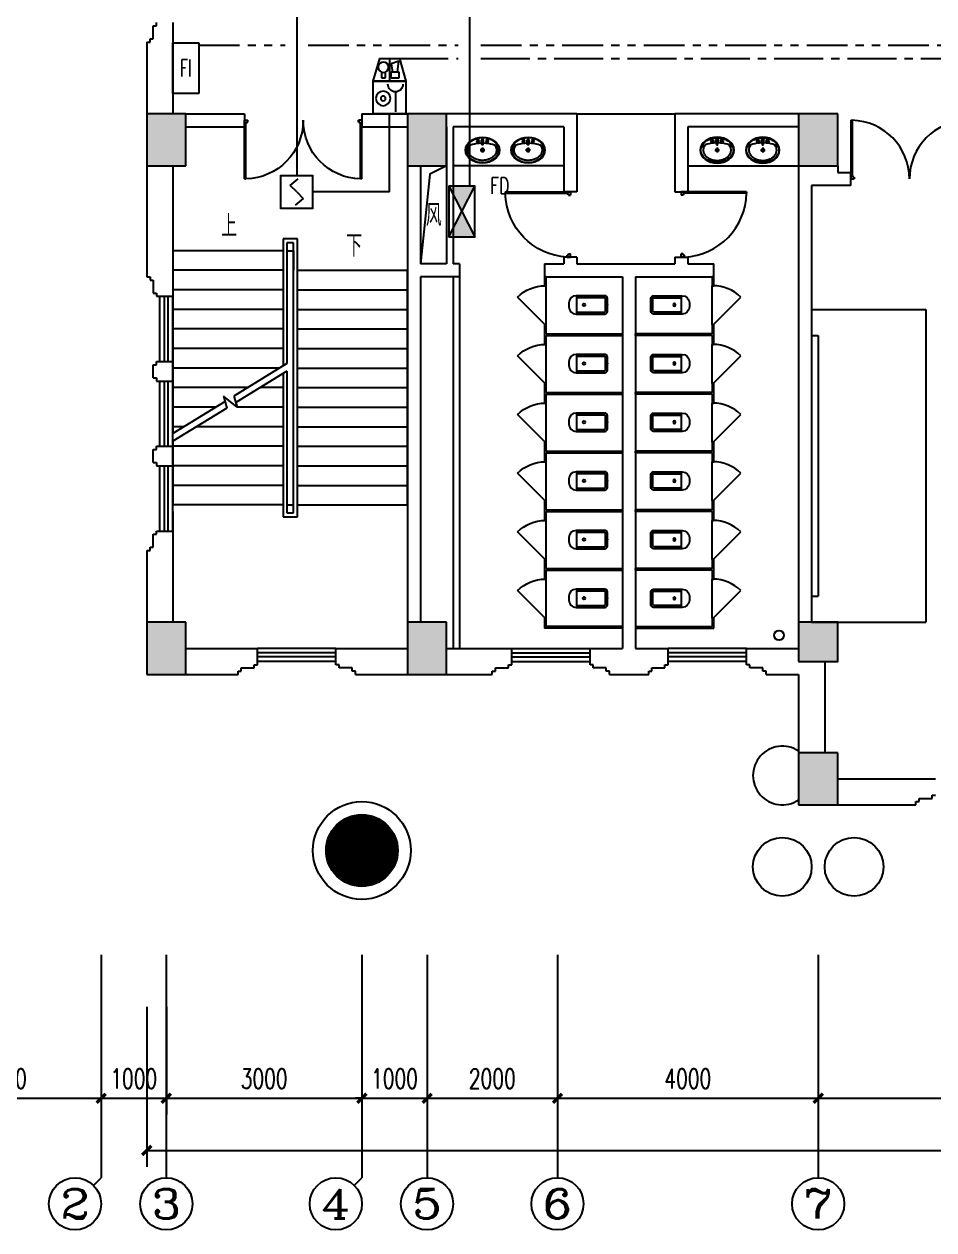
# Model space of a CAD drawing. Extents: x 190999 to 918899, y -200814 to 215286.
# Drawn here: x 327530 to 341487, y 30967 to 49461 of the extents above; entities that cross this region are included whole.
import ezdxf
from ezdxf.enums import TextEntityAlignment as Align

# ---------------------------------------------------------------- set-up
doc = ezdxf.new("R2010")
doc.units = 0
doc.header["$LTSCALE"] = 1000
doc.header["$MEASUREMENT"] = 0
doc.linetypes.add('CENTER2', pattern=[1.125, 0.75, -0.125, 0.125, -0.125])
doc.linetypes.add('PHANTOM2', pattern=[1.25, 0.625, -0.125, 0.125, -0.125, 0.125, -0.125])
doc.layers.get('Defpoints').update_dxf_attribs({"color": 1})
for name, color, linetype in [('00-EQUIP', 3, 'Continuous'), ('00-WIRE-4', 6, 'Continuous'), ('A-卫生间', 250, 'Continuous'), ('A-墙线', 2, 'Continuous'), ('A-外包装修', 250, 'Continuous'), ('A-外窗', 145, 'Continuous'), ('A-家具', 250, 'Continuous'), ('A-门', 167, 'Continuous'), ('AXIS', 3, 'Continuous'), ('AXIS_TEXT', 7, 'Continuous'), ('COLUMN', 2, 'Continuous'), ('DIM_SYMB', 3, 'Continuous'), ('PUB_HATCH', 250, 'Continuous'), ('PUB_TEXT', 7, 'Continuous'), ('STAIR', 5, 'Continuous'), ('房间名称', 7, 'Continuous'), ('暖通-风-说明', 3, 'Continuous'), ('洞口线', 165, 'Continuous'), ('雨水管', 151, 'Continuous')]:
    doc.layers.add(name, color=color, linetype=linetype)
doc.styles.add('_COMPLEX', font='COMPLEX.shx', dxfattribs={"width": 0.5})
doc.styles.add('_TCH_AXIS', font='COMPLEX', dxfattribs={"bigfont": 'GBCBIG'})
doc.styles.add('_TCH_DIM', font='SIMPLEX', dxfattribs={"bigfont": 'GBCBIG'})
doc.styles.add('COMPLEX', font='COMPLEX')
doc.styles.add('DIM_FONT', font='SIMPLEX', dxfattribs={"width": 0.7, "bigfont": 'GBCBIG'})
doc.styles.add('HZ-ZGBZ', font='romanc.shx', dxfattribs={"width": 0.65})
doc.styles.get("Standard").update_dxf_attribs({"font": 'simhei.ttf'})
doc.dimstyles.new('DIMN', dxfattribs={"dimtxt": 300, "dimasz": 100, "dimexe": 250, "dimexo": 300, "dimgap": 150, "dimtad": 1, "dimdec": 0, "dimzin": 0, "dimdsep": 46, "dimtxsty": 'DIM_FONT', "dimblk": 'ARCHTICK', "dimcen": 0.09, "dimclrt": 7, "dimazin": 2, "dimtfac": 1, "dimtdec": 0, "dimtix": 1, "dimtmove": 2, "dimatfit": 3, "dimfxl": 0, "dimtolj": 1, "dimtzin": 0, "dimarcsym": 0})

# ---------------------------------------------------------------- blocks, each defined once
blk = doc.blocks.new('m1800')
at = {"layer": 'A-墙线'}
for p, q in [((-900, -100), (-900, 100)), ((900, -100), (900, 100))]:
    blk.add_line(p, q, dxfattribs=at)
at = {"layer": 'A-门'}
for p, q in [((-900, 900), (-900, 0)), ((-900, 900), (-880, 900)), ((-880, 900), (-880, 50)), ((880, 900), (880, 50)), ((900, 900), (880, 900)), ((900, 900), (900, 0)), ((-900, 50), (-870, 50)), ((-900, 0), (-850, 0)), ((-870, 50), (-870, 30)), ((-870, 30), (-850, 30)), ((-850, 30), (-850, 0)), ((850, 30), (850, 0)), ((870, 30), (850, 30)), ((900, 0), (850, 0)), ((870, 50), (870, 30)), ((900, 50), (870, 50))]:
    blk.add_line(p, q, dxfattribs=at)
for centre, start, end in [((-900, 0), 0, 88.7267), ((900, 0), 91.2733, 180)]:
    blk.add_arc(centre, 900, start, end, dxfattribs=at)
blk = doc.blocks.new('手盆')
at = {"layer": 'A-卫生间'}
for p, q in [((113, 12), (46, 16)), ((160, 0), (235, 0)), ((198, -37), (198, 38)), ((113, -11), (46, -16))]:
    blk.add_line(p, q, dxfattribs=at)
for centre, major_axis, ratio, start_param, end_param in [((198, 0), (0, 259), 0.763797, 3.141593, 9.424778), ((194, 0), (0, 259), 0.413212, 0.351725, 1.519021), ((106, 0), (0, 13.9), 0.9, 3.760941, 5.663837), ((194, 0), (0, 259), 0.413212, 1.620217, 2.789865)]:
    blk.add_ellipse(centre, major_axis=major_axis, ratio=ratio, start_param=start_param, end_param=end_param, dxfattribs=at)
for centre, major_axis in [((46, 0), (0, 15.8)), ((56, 71), (0, 20.6)), ((56, 71), (0, 15.6)), ((198, 0), (0, 23.4)), ((56, -71), (0, 20.6)), ((56, -71), (0, 15.6))]:
    blk.add_ellipse(centre, major_axis=major_axis, ratio=0.9, dxfattribs=at)
for points, knots in [([(198, -249), (204, -249), (211, -249), (228, -246), (239, -243), (260, -236), (270, -231), (290, -218), (299, -211), (317, -194), (325, -185), (340, -164), (347, -153), (360, -129), (365, -116), (374, -90), (378, -76), (383, -48), (385, -34), (387, -5), (387, 9), (385, 38), (383, 52), (377, 80), (373, 94), (364, 120), (358, 133), (345, 156), (338, 167), (323, 187), (314, 197), (296, 213), (287, 220), (267, 232), (257, 237), (236, 244), (225, 247), (204, 249), (193, 249), (171, 247), (161, 245), (140, 237), (129, 232), (110, 221), (100, 213), (82, 197), (74, 188), (58, 168), (51, 157), (38, 133), (32, 121), (23, 95), (19, 81), (13, 53), (11, 39), (9, 10), (9, -4), (10, -33), (12, -47), (18, -75), (21, -89), (30, -115), (36, -128), (48, -152), (55, -163), (70, -184), (78, -193), (96, -210), (105, -218), (125, -230), (135, -235), (156, -243), (167, -246), (184, -249), (191, -249), (198, -249)], [0, 0, 0, 0, 0.105369, 0.105369, 0.278747, 0.278747, 0.452125, 0.452125, 0.625504, 0.625504, 0.798882, 0.798882, 0.97226, 0.97226, 1.145639, 1.145639, 1.319017, 1.319017, 1.492395, 1.492395, 1.665774, 1.665774, 1.839152, 1.839152, 2.01253, 2.01253, 2.185909, 2.185909, 2.359287, 2.359287, 2.532665, 2.532665, 2.706044, 2.706044, 2.879422, 2.879422, 3.0528, 3.0528, 3.226179, 3.226179, 3.399557, 3.399557, 3.572935, 3.572935, 3.746313, 3.746313, 3.919692, 3.919692, 4.09307, 4.09307, 4.266448, 4.266448, 4.439827, 4.439827, 4.613205, 4.613205, 4.786583, 4.786583, 4.959962, 4.959962, 5.13334, 5.13334, 5.306718, 5.306718, 5.480097, 5.480097, 5.653475, 5.653475, 5.826853, 5.826853, 6.000232, 6.000232, 6.17361, 6.17361, 6.283185, 6.283185, 6.283185, 6.283185]), ([(119, -185), (121, -187), (123, -188), (130, -193), (135, -196), (146, -202), (152, -205), (163, -209), (169, -210), (180, -213), (186, -214), (194, -214), (196, -214), (198, -214), (204, -214), (209, -214), (222, -212), (229, -210), (241, -206), (245, -204), (254, -200), (259, -197), (269, -191), (275, -187), (286, -178), (291, -173), (300, -162), (304, -158), (314, -145), (319, -137), (327, -123), (329, -118), (334, -107), (336, -101), (341, -89), (343, -83), (346, -71), (348, -64), (351, -49), (352, -40), (354, -22), (355, -13), (355, 5), (355, 14), (354, 32), (352, 41), (349, 58), (348, 66), (343, 81), (341, 89), (335, 104), (332, 111), (326, 125), (322, 132), (314, 144), (310, 150), (301, 162), (296, 167), (287, 177), (281, 181), (272, 189), (267, 192), (256, 199), (250, 202), (238, 207), (233, 209), (223, 211), (217, 212), (205, 214), (198, 214), (186, 213), (181, 213), (171, 211), (166, 210), (151, 205), (141, 200), (128, 191), (123, 188), (119, 185)], [5.740897, 5.740897, 5.740897, 5.740897, 5.780874, 5.780874, 5.896829, 5.896829, 6.012784, 6.012784, 6.128739, 6.128739, 6.240697, 6.240697, 6.283185, 6.283185, 6.283185, 6.399826, 6.399826, 6.5409, 6.5409, 6.634, 6.634, 6.7271, 6.7271, 6.852188, 6.852188, 6.977276, 6.977276, 7.077377, 7.077377, 7.229977, 7.229977, 7.317389, 7.317389, 7.404801, 7.404801, 7.497094, 7.497094, 7.589386, 7.589386, 7.712334, 7.712334, 7.835281, 7.835281, 7.958228, 7.958228, 8.081175, 8.081175, 8.194983, 8.194983, 8.30879, 8.30879, 8.422598, 8.422598, 8.537599, 8.537599, 8.6526, 8.6526, 8.767602, 8.767602, 8.884432, 8.884432, 8.982435, 8.982435, 9.119467, 9.119467, 9.224191, 9.224191, 9.328914, 9.328914, 9.470087, 9.470087, 9.571187, 9.571187, 9.672288, 9.672288, 9.874489, 9.874489, 9.967059, 9.967059, 9.967059, 9.967059])]:
    blk.add_open_spline(points, degree=3, knots=knots, dxfattribs=at)
blk.add_point((46, 0), dxfattribs=at)
blk = doc.blocks.new('m1000')
at = {"layer": 'A-墙线'}
for p, q in [((0, 0), (0, 200)), ((1000, 0), (1000, 200))]:
    blk.add_line(p, q, dxfattribs=at)
at = {"layer": 'A-门'}
for p, q in [((0, 1100), (0, 100)), ((0, 1100), (20, 1100)), ((20, 1100), (20, 150)), ((0, 150), (30, 150)), ((0, 100), (50, 100)), ((30, 150), (30, 130)), ((30, 130), (50, 130)), ((50, 130), (50, 100)), ((950, 130), (950, 100)), ((970, 130), (950, 130)), ((1000, 100), (950, 100)), ((970, 150), (970, 130)), ((1000, 150), (970, 150)), ((1000, 150), (1000, 100))]:
    blk.add_line(p, q, dxfattribs=at)
blk.add_arc((0, 100), 1000, 2.866, 88.854, dxfattribs=at)
blk = doc.blocks.new('_ArchTick')
at = {"const_width": 0.5}
blk.add_lwpolyline([(-0.7, -0.7), (0.7, 0.7)], dxfattribs=at)
blk = doc.blocks.new('*D1057')
at = {"layer": 'AXIS', "color": 0, "lineweight": -2}
for p, q in [((325712, 34386), (325712, 32736)), ((328711, 34386), (328711, 32736)), ((325712, 32986), (328711, 32986))]:
    blk.add_line(p, q, dxfattribs=at)
at = {"layer": 'Defpoints', "color": 0}
for p in [(325712, 34686), (328711, 34686), (328711, 32986)]:
    blk.add_point(p, dxfattribs=at)
at = {"layer": 'AXIS', "color": 0, "lineweight": -2, "xscale": 100, "yscale": 100, "zscale": 100, "rotation": 180}
blk.add_blockref('_ArchTick', (325712, 32986), dxfattribs=at)
at = {"layer": 'AXIS', "color": 0, "lineweight": -2, "xscale": 100, "yscale": 100, "zscale": 100}
blk.add_blockref('_ArchTick', (328711, 32986), dxfattribs=at)
at = {"layer": 'AXIS', "color": 7, "insert": (327211, 33286), "char_height": 300, "attachment_point": 5, "style": 'DIM_FONT'}
blk.add_mtext('\\A1;3000', dxfattribs=at)
blk = doc.blocks.new('*D1058')
at = {"layer": 'AXIS', "color": 0, "lineweight": -2}
for p, q in [((328711, 34386), (328711, 32736)), ((329712, 34386), (329712, 32736)), ((328711, 32986), (329712, 32986))]:
    blk.add_line(p, q, dxfattribs=at)
at = {"layer": 'Defpoints', "color": 0}
for p in [(328711, 34686), (329712, 34686), (329712, 32986)]:
    blk.add_point(p, dxfattribs=at)
at = {"layer": 'AXIS', "color": 0, "lineweight": -2, "xscale": 100, "yscale": 100, "zscale": 100, "rotation": 180}
blk.add_blockref('_ArchTick', (328711, 32986), dxfattribs=at)
at = {"layer": 'AXIS', "color": 0, "lineweight": -2, "xscale": 100, "yscale": 100, "zscale": 100}
blk.add_blockref('_ArchTick', (329712, 32986), dxfattribs=at)
at = {"layer": 'AXIS', "color": 7, "insert": (329211, 33286), "char_height": 300, "attachment_point": 5, "style": 'DIM_FONT'}
blk.add_mtext('\\A1;1000', dxfattribs=at)
blk = doc.blocks.new('*D1059')
at = {"layer": 'AXIS', "color": 0, "lineweight": -2}
for p, q in [((329712, 34386), (329712, 32736)), ((332712, 34386), (332712, 32736)), ((329712, 32986), (332712, 32986))]:
    blk.add_line(p, q, dxfattribs=at)
at = {"layer": 'Defpoints', "color": 0}
for p in [(329712, 34686), (332712, 34686), (332712, 32986)]:
    blk.add_point(p, dxfattribs=at)
at = {"layer": 'AXIS', "color": 0, "lineweight": -2, "xscale": 100, "yscale": 100, "zscale": 100, "rotation": 180}
blk.add_blockref('_ArchTick', (329712, 32986), dxfattribs=at)
at = {"layer": 'AXIS', "color": 0, "lineweight": -2, "xscale": 100, "yscale": 100, "zscale": 100}
blk.add_blockref('_ArchTick', (332712, 32986), dxfattribs=at)
at = {"layer": 'AXIS', "color": 7, "insert": (331212, 33286), "char_height": 300, "attachment_point": 5, "style": 'DIM_FONT'}
blk.add_mtext('\\A1;3000', dxfattribs=at)
blk = doc.blocks.new('*D1060')
at = {"layer": 'AXIS', "color": 0, "lineweight": -2}
for p, q in [((332712, 34386), (332712, 32736)), ((333712, 34386), (333712, 32736)), ((332712, 32986), (332612, 32986)), ((332712, 32986), (333712, 32986)), ((333712, 32986), (333812, 32986))]:
    blk.add_line(p, q, dxfattribs=at)
at = {"layer": 'Defpoints', "color": 0}
for p in [(332712, 34686), (333712, 34686), (333712, 32986)]:
    blk.add_point(p, dxfattribs=at)
at = {"layer": 'AXIS', "color": 0, "lineweight": -2, "xscale": 100, "yscale": 100, "zscale": 100}
blk.add_blockref('_ArchTick', (332712, 32986), dxfattribs=at)
at = {"layer": 'AXIS', "color": 0, "lineweight": -2, "xscale": 100, "yscale": 100, "zscale": 100, "rotation": 180}
blk.add_blockref('_ArchTick', (333712, 32986), dxfattribs=at)
at = {"layer": 'AXIS', "color": 7, "insert": (333212, 33286), "char_height": 300, "attachment_point": 5, "style": 'DIM_FONT'}
blk.add_mtext('\\A1;1000', dxfattribs=at)
blk = doc.blocks.new('*D1061')
at = {"layer": 'AXIS', "color": 0, "lineweight": -2}
for p, q in [((333712, 34386), (333712, 32736)), ((335712, 34386), (335712, 32736)), ((333712, 32986), (335712, 32986))]:
    blk.add_line(p, q, dxfattribs=at)
at = {"layer": 'Defpoints', "color": 0}
for p in [(333712, 34686), (335712, 34686), (335712, 32986)]:
    blk.add_point(p, dxfattribs=at)
at = {"layer": 'AXIS', "color": 0, "lineweight": -2, "xscale": 100, "yscale": 100, "zscale": 100, "rotation": 180}
blk.add_blockref('_ArchTick', (333712, 32986), dxfattribs=at)
at = {"layer": 'AXIS', "color": 0, "lineweight": -2, "xscale": 100, "yscale": 100, "zscale": 100}
blk.add_blockref('_ArchTick', (335712, 32986), dxfattribs=at)
at = {"layer": 'AXIS', "color": 7, "insert": (334712, 33286), "char_height": 300, "attachment_point": 5, "style": 'DIM_FONT'}
blk.add_mtext('\\A1;2000', dxfattribs=at)
blk = doc.blocks.new('*D1062')
at = {"layer": 'AXIS', "color": 0, "lineweight": -2}
for p, q in [((335712, 34386), (335712, 32736)), ((339712, 34386), (339712, 32736)), ((335712, 32986), (339712, 32986))]:
    blk.add_line(p, q, dxfattribs=at)
at = {"layer": 'Defpoints', "color": 0}
for p in [(335712, 34686), (339712, 34686), (339712, 32986)]:
    blk.add_point(p, dxfattribs=at)
at = {"layer": 'AXIS', "color": 0, "lineweight": -2, "xscale": 100, "yscale": 100, "zscale": 100, "rotation": 180}
blk.add_blockref('_ArchTick', (335712, 32986), dxfattribs=at)
at = {"layer": 'AXIS', "color": 0, "lineweight": -2, "xscale": 100, "yscale": 100, "zscale": 100}
blk.add_blockref('_ArchTick', (339712, 32986), dxfattribs=at)
at = {"layer": 'AXIS', "color": 7, "insert": (337712, 33286), "char_height": 300, "attachment_point": 5, "style": 'DIM_FONT'}
blk.add_mtext('\\A1;4000', dxfattribs=at)
blk = doc.blocks.new('*D1063')
at = {"layer": 'AXIS', "color": 0, "lineweight": -2}
for p, q in [((339712, 34386), (339712, 32736)), ((347712, 34386), (347712, 32736)), ((339712, 32986), (347712, 32986))]:
    blk.add_line(p, q, dxfattribs=at)
at = {"layer": 'Defpoints', "color": 0}
for p in [(339712, 34686), (347712, 34686), (347712, 32986)]:
    blk.add_point(p, dxfattribs=at)
at = {"layer": 'AXIS', "color": 0, "lineweight": -2, "xscale": 100, "yscale": 100, "zscale": 100, "rotation": 180}
blk.add_blockref('_ArchTick', (339712, 32986), dxfattribs=at)
at = {"layer": 'AXIS', "color": 0, "lineweight": -2, "xscale": 100, "yscale": 100, "zscale": 100}
blk.add_blockref('_ArchTick', (347712, 32986), dxfattribs=at)
at = {"layer": 'AXIS', "color": 7, "insert": (343712, 33286), "char_height": 300, "attachment_point": 5, "style": 'DIM_FONT'}
blk.add_mtext('\\A1;8000', dxfattribs=at)
blk = doc.blocks.new('*D1072')
at = {"layer": 'AXIS', "color": 0, "lineweight": -2}
for p, q in [((329412, 34386), (329412, 31936)), ((402712, 34386), (402712, 31936)), ((329412, 32186), (402712, 32186))]:
    blk.add_line(p, q, dxfattribs=at)
at = {"layer": 'Defpoints', "color": 0}
for p in [(329412, 34686), (402712, 34686), (402712, 32186)]:
    blk.add_point(p, dxfattribs=at)
at = {"layer": 'AXIS', "color": 0, "lineweight": -2, "xscale": 100, "yscale": 100, "zscale": 100, "rotation": 180}
blk.add_blockref('_ArchTick', (329412, 32186), dxfattribs=at)
at = {"layer": 'AXIS', "color": 0, "lineweight": -2, "xscale": 100, "yscale": 100, "zscale": 100}
blk.add_blockref('_ArchTick', (402712, 32186), dxfattribs=at)
at = {"layer": 'AXIS', "color": 7, "insert": (366062, 32486), "char_height": 300, "attachment_point": 5, "style": 'DIM_FONT'}
blk.add_mtext('\\A1;73300', dxfattribs=at)
blk = doc.blocks.new('_YZH')
blk.add_circle((0, 0), 0.5)
at = {"layer": 'PUB_HATCH', "const_width": 0.5}
blk.add_lwpolyline([(-0.25, 0, 1), (0.25, 0, 1)], format="xyb", close=True, dxfattribs=at)
blk = doc.blocks.new('_FZH')
blk.add_lwpolyline([(-0.5, -0.5), (0.5, -0.5), (0.5, 0.5), (-0.5, 0.5)], close=True)
at = {"layer": 'PUB_HATCH'}
blk.add_solid([(-0.5, -0.5), (0.5, -0.5), (-0.5, 0.5), (0.5, 0.5)], dxfattribs=at)
blk = doc.blocks.new('_AXISO')
blk.add_circle((0, 0), 0.5)
at = {"layer": 'AXIS_TEXT', "style": 'COMPLEX', "width": 1.041667}
blk.add_attdef('A', text='', height=0.56, dxfattribs=at).set_placement((-0.25, -0.28), (0.25, -0.28), align=Align.FIT)
blk = doc.blocks.new('$lvtry$00000200')
for p, q in [((-140, -40, 0), (-140, -480, 0)), ((-110, -40, 0), (-110, -470, 0)), ((100, 0, 0), (-100, 0, 0)), ((100, -30, 0), (-100, -30, 0)), ((110, -470, 0), (110, -40, 0)), ((140, -480, 0), (140, -40, 0)), ((140, -470, 0), (-140, -470, 0)), ((-30, -590, 0), (30, -590, 0))]:
    blk.add_line(p, q)
blk.add_circle((0, -359, 0), 20)
for centre, radius, start, end in [((-100, -40, 0), 40, 90, 180), ((-100, -40, 0), 10, 90, 180), ((100, -40, 0), 40, 0, 90), ((100, -40, 0), 10, 0, 90), ((-30, -480, 0), 110, 180, 270), ((30, -480, 0), 110, 270, 0)]:
    blk.add_arc(centre, radius, start, end)
blk.add_point((0, 0))
blk = doc.blocks.new('$DorLib2D$00000114')
at = {"color": 0}
blk.add_line((0.5, 0), (-0.207, 0.707), dxfattribs=at)
blk.add_arc((0.5, 0), 1, 135, 180, dxfattribs=at)
blk = doc.blocks.new('_LINKPT1')
at = {"color": 0}
blk.add_line((0, 0), (0, 0), dxfattribs=at)
blk = doc.blocks.new('3S1KCGW2')
for p, q in [((0.5, 0.5), (-0.5, 0.5)), ((-0.5, 0.5), (-0.5, -0.5)), ((-0.2, 0.2), (0.05, 0.4)), ((0.5, -0.5), (0.5, 0.5)), ((0, 0), (-0.2, 0.2)), ((0, 0), (0.2, -0.2)), ((0.2, -0.2), (-0.05, -0.4)), ((-0.5, -0.5), (0.5, -0.5))]:
    blk.add_line(p, q)
at = {"const_width": 0.04, "flags": 128}
blk.add_lwpolyline([(-0.5, -0.5), (-0.5, 0.5), (0.5, 0.5), (0.5, -0.5)], close=True, dxfattribs=at)
at = {"xscale": 0.002, "yscale": 0.002, "zscale": 0.002}
for p in [(0, 0.5), (-0.5, 0), (0.5, 0), (0, -0.5)]:
    blk.add_blockref('_LINKPT1', p, dxfattribs=at)
at = {"flags": 9}
blk.add_attdef('A', (0, 0), '', height=0.00002, dxfattribs=at)
blk = doc.blocks.new('3T1W6ZCM')
for p, q in [((0.5, 0.5), (-0.5, 0.5)), ((-0.5, 0.5), (-0.5, -0.5)), ((0.5, -0.5), (0.5, 0.5)), ((-0.178, 0.172), (-0.178, -0.443)), ((-0.5, -0.5), (0.5, -0.5))]:
    blk.add_line(p, q)
at = {"const_width": 0.04}
blk.add_lwpolyline([(-0.5, 0.5), (-0.5, -0.5), (0.5, -0.5), (0.5, 0.5)], close=True, dxfattribs=at)
for radius in [0.222, 0.074]:
    blk.add_circle((0.197, -0.03), radius)
blk.add_arc((-0.178, 0.403), 0.231, 180, 0)
at = {"xscale": 0.002, "yscale": 0.002, "zscale": 0.002}
for p in [(0, 0.5), (-0.5, 0), (0.5, 0), (0, -0.5)]:
    blk.add_blockref('_LINKPT1', p, dxfattribs=at)
at = {"flags": 9}
blk.add_attdef('A', (0, 0), '', height=0.00002, dxfattribs=at)
blk = doc.blocks.new('6A2OE7N0')
for p, q in [((-0.3, 0.35), (-0.5, -0.35)), ((0.3, 0.35), (-0.3, 0.35)), ((-0.246, -0.061), (-0.286, 0.259)), ((-0.286, 0.259), (-0.046, 0.179)), ((-0.046, 0.179), (-0.086, -0.061)), ((0, 0.35), (0, -0.35)), ((0.5, -0.35), (0.3, 0.35)), ((-0.5, -0.35), (0.5, -0.35)), ((-0.286, -0.061), (-0.286, -0.261)), ((-0.046, -0.061), (-0.286, -0.061)), ((-0.286, -0.261), (-0.046, -0.261)), ((-0.046, -0.261), (-0.046, -0.061)), ((0.13, -0.244), (0.13, -0.072)), ((0.25, -0.244), (0.13, -0.244)), ((0.25, -0.072), (0.25, -0.244))]:
    blk.add_line(p, q)
at = {"const_width": 0.04, "flags": 128}
blk.add_lwpolyline([(-0.5, -0.35), (-0.3, 0.35), (0.3, 0.35), (0.5, -0.35)], close=True, dxfattribs=at)
blk.add_circle((0.19, 0.076), 0.16)
at = {"xscale": 0.002, "yscale": 0.002, "zscale": 0.002}
for p in [(-0.4, 0), (0, 0.35), (0.4, 0), (0, -0.35)]:
    blk.add_blockref('_LINKPT1', p, dxfattribs=at)
at = {"flags": 9}
blk.add_attdef('A', (0, 0), '', height=0.00002, dxfattribs=at)
blk = doc.blocks.new('6H2KALM6')
for p, q in [((-0.78, 0.4), (0.78, -0.4)), ((0.78, 0.4), (-0.78, -0.4)), ((0.78, 0.4), (-0.78, 0.4)), ((-0.78, 0.4), (-0.78, -0.4)), ((0.78, -0.4), (0.78, 0.4)), ((-0.78, -0.4), (0.78, -0.4))]:
    blk.add_line(p, q)
at = {"const_width": 0.04}
blk.add_lwpolyline([(-0.78, 0.4), (-0.78, -0.4), (0.78, -0.4), (0.78, 0.4)], close=True, dxfattribs=at)
for points in [[(-0.78, 0.4), (0, 0), (-0.78, -0.4)], [(0.78, 0.4), (0, 0), (0.78, -0.4)]]:
    blk.add_solid(points)
at = {"xscale": 0.002, "yscale": 0.002, "zscale": 0.002}
for p in [(0, 0.4), (-0.78, 0), (0.78, 0), (0, -0.4)]:
    blk.add_blockref('_LINKPT1', p, dxfattribs=at)
at = {"flags": 9}
blk.add_attdef('A', (0, 0), '', height=0.00002, dxfattribs=at)
blk = doc.blocks.new('6A2EJEHE')
for p, q in [((0.78, 0.4), (-0.78, 0.4)), ((-0.78, 0.4), (-0.78, -0.4)), ((0.78, -0.4), (0.78, 0.4)), ((-0.78, -0.4), (0.78, -0.4))]:
    blk.add_line(p, q)
at = {"xscale": 0.002, "yscale": 0.002, "zscale": 0.002}
for p in [(0, 0.4), (-0.78, 0), (0.78, 0), (0, -0.4)]:
    blk.add_blockref('_LINKPT1', p, dxfattribs=at)
at = {"style": '_COMPLEX', "width": 0.6, "flags": 8}
blk.add_attdef('$TEXT$', text='', height=0.52, dxfattribs=at).set_placement((0, 0), align=Align.MIDDLE_CENTER)
at = {"flags": 9}
blk.add_attdef('A', (0, 0), '', height=0.00002, dxfattribs=at)

msp = doc.modelspace()

# ---------------------------------------------------------------- hatches: boundary and pattern name
at = {"layer": 'PUB_HATCH'}
for points in [[(330011.6, 47286.5), (330011.6, 48086.5), (329411.6, 48086.5), (329411.6, 47286.5)], [(334011.6, 47286.5), (334011.6, 48086.5), (333411.6, 48086.5), (333411.6, 47286.5)], [(340011.6, 47286.5), (340011.6, 48086.5), (339411.6, 48086.5), (339411.6, 47286.5)], [(330011.6, 39486.5), (330011.6, 40286.5), (329411.6, 40286.5), (329411.6, 39486.5)], [(334011.6, 39486.5), (334011.6, 40286.5), (333411.6, 40286.5), (333411.6, 39486.5)], [(340011.6, 37486.5), (340011.6, 38286.5), (339411.6, 38286.5), (339411.6, 37486.5)]]:
    msp.add_hatch(color=256, dxfattribs=at).paths.add_polyline_path(points)

# ---------------------------------------------------------------- linework, layer by layer
at = {"layer": '00-WIRE-4'}
for p, q in [((331711.6, 51286.5), (331711.6, 47136.5)), ((334361.6, 51036.5), (334361.6, 46976)), ((333136.6, 46886.5), (333136.6, 48086.5)), ((333136.6, 46886.5), (331961.6, 46886.5))]:
    msp.add_line(p, q, dxfattribs=at)
at = {"layer": '00-WIRE-4', "linetype": 'PHANTOM2'}
for p, q in [((330211.6, 49136.5), (331536.6, 49136.5)), ((331886.6, 49136.5), (334186.6, 49136.5)), ((334536.6, 49136.5), (346636.6, 49136.5))]:
    msp.add_line(p, q, dxfattribs=at)
at = {"layer": '00-WIRE-4', "linetype": 'CENTER2'}
for p, q in [((333286.6, 48936.5), (334186.6, 48936.5)), ((334536.6, 48936.5), (346636.6, 48936.5))]:
    msp.add_line(p, q, dxfattribs=at)
at = {"layer": 'A-卫生间'}
for p, q in [((336011.6, 48086.5), (337511.6, 48086.5)), ((335811.6, 47286.5), (334111.6, 47286.5)), ((337711.6, 47286.5), (339411.6, 47286.5)), ((334111.6, 45586.5), (334111.6, 39886.5)), ((334211.6, 45586.5), (334211.6, 39886.5)), ((335511.6, 45586.5), (335511.6, 45449)), ((335536.6, 45586.5), (335511.6, 45586.5)), ((335536.6, 45449), (335536.6, 45586.5)), ((338086.6, 45586.5), (338086.6, 45449)), ((338111.6, 45586.5), (338086.6, 45586.5)), ((338111.6, 45449), (338111.6, 45586.5)), ((335511.6, 45449), (335536.6, 45449)), ((338086.6, 45449), (338111.6, 45449)), ((335536.6, 44849), (335511.6, 44849)), ((335511.6, 44849), (335511.6, 44686.5)), ((335536.6, 44711.5), (335536.6, 44849)), ((338111.6, 44849), (338086.6, 44849)), ((338086.6, 44849), (338086.6, 44711.5)), ((338111.6, 44686.5), (338111.6, 44849)), ((335511.6, 44686.5), (335511.6, 44549)), ((335536.6, 44711.5), (336711.6, 44711.5)), ((335536.6, 44549), (335536.6, 44686.5)), ((335536.6, 44686.5), (336711.6, 44686.5)), ((336711.6, 44711.5), (336711.6, 44686.5)), ((338086.6, 44711.5), (336911.6, 44711.5)), ((336911.6, 44686.5), (336911.6, 44711.5)), ((338086.6, 44686.5), (336911.6, 44686.5)), ((338086.6, 44686.5), (338086.6, 44549)), ((338111.6, 44549), (338111.6, 44686.5)), ((335511.6, 44549), (335536.6, 44549)), ((338086.6, 44549), (338111.6, 44549)), ((335536.6, 43949), (335511.6, 43949)), ((335511.6, 43949), (335511.6, 43786.5)), ((335536.6, 43811.5), (335536.6, 43949)), ((338111.6, 43949), (338086.6, 43949)), ((338086.6, 43949), (338086.6, 43811.5)), ((338111.6, 43786.5), (338111.6, 43949)), ((335511.6, 43786.5), (335511.6, 43649)), ((335511.6, 43649), (335536.6, 43649)), ((335536.6, 43811.5), (336711.6, 43811.5)), ((335536.6, 43649), (335536.6, 43786.5)), ((335536.6, 43786.5), (336711.6, 43786.5)), ((336711.6, 43811.5), (336711.6, 43786.5)), ((338086.6, 43811.5), (336911.6, 43811.5)), ((336911.6, 43786.5), (336911.6, 43811.5)), ((338086.6, 43786.5), (336911.6, 43786.5)), ((338086.6, 43786.5), (338086.6, 43649)), ((338086.6, 43649), (338111.6, 43649)), ((338111.6, 43649), (338111.6, 43786.5)), ((335536.6, 43049), (335511.6, 43049)), ((335511.6, 43049), (335511.6, 42886.5)), ((335536.6, 42911.5), (335536.6, 43049)), ((335536.6, 42911.5), (336711.6, 42911.5)), ((336711.6, 42911.5), (336711.6, 42886.5)), ((338086.6, 42911.5), (336911.6, 42911.5)), ((336911.6, 42886.5), (336911.6, 42911.5)), ((338111.6, 43049), (338086.6, 43049)), ((338086.6, 43049), (338086.6, 42911.5)), ((338111.6, 42886.5), (338111.6, 43049)), ((335511.6, 42886.5), (335511.6, 42749)), ((335511.6, 42749), (335536.6, 42749)), ((335536.6, 42886.5), (336711.6, 42886.5)), ((335536.6, 42749), (335536.6, 42886.5)), ((338086.6, 42886.5), (336911.6, 42886.5)), ((338086.6, 42886.5), (338086.6, 42749)), ((338086.6, 42749), (338111.6, 42749)), ((338111.6, 42749), (338111.6, 42886.5)), ((335536.6, 42149), (335511.6, 42149)), ((335511.6, 42149), (335511.6, 41986.5)), ((335511.6, 41986.5), (335511.6, 41849)), ((335536.6, 42011.5), (335536.6, 42149)), ((335536.6, 42011.5), (336711.6, 42011.5)), ((335536.6, 41986.5), (336711.6, 41986.5)), ((335536.6, 41849), (335536.6, 41986.5)), ((336711.6, 42011.5), (336711.6, 41986.5)), ((338086.6, 42011.5), (336911.6, 42011.5)), ((336911.6, 41986.5), (336911.6, 42011.5)), ((338086.6, 41986.5), (336911.6, 41986.5)), ((338111.6, 42149), (338086.6, 42149)), ((338086.6, 42149), (338086.6, 42011.5)), ((338086.6, 41986.5), (338086.6, 41849)), ((338111.6, 41986.5), (338111.6, 42149)), ((338111.6, 41849), (338111.6, 41986.5)), ((335511.6, 41849), (335536.6, 41849)), ((338086.6, 41849), (338111.6, 41849)), ((335536.6, 41249), (335511.6, 41249)), ((335511.6, 41249), (335511.6, 41086.5)), ((335536.6, 41111.5), (335536.6, 41249)), ((338111.6, 41249), (338086.6, 41249)), ((338086.6, 41249), (338086.6, 41111.5)), ((338111.6, 41086.5), (338111.6, 41249)), ((335511.6, 41086.5), (335511.6, 40949)), ((335536.6, 41111.5), (336711.6, 41111.5)), ((335536.6, 40949), (335536.6, 41086.5)), ((335536.6, 41086.5), (336711.6, 41086.5)), ((336711.6, 41111.5), (336711.6, 41086.5)), ((338086.6, 41111.5), (336911.6, 41111.5)), ((336911.6, 41086.5), (336911.6, 41111.5)), ((338086.6, 41086.5), (336911.6, 41086.5)), ((338086.6, 41086.5), (338086.6, 40949)), ((338111.6, 40949), (338111.6, 41086.5)), ((335511.6, 40949), (335536.6, 40949)), ((338086.6, 40949), (338111.6, 40949)), ((335536.6, 40349), (335511.6, 40349)), ((335511.6, 40349), (335511.6, 40199)), ((335536.6, 40224), (335536.6, 40349)), ((338111.6, 40349), (338086.6, 40349)), ((338086.6, 40349), (338086.6, 40224)), ((338111.6, 40199), (338111.6, 40349)), ((336711.6, 40199), (335511.6, 40199)), ((336711.6, 40224), (335536.6, 40224)), ((336711.6, 40199), (336711.6, 40224)), ((336911.6, 40224), (338086.6, 40224)), ((336911.6, 40224), (336911.6, 40199)), ((336911.6, 40199), (338111.6, 40199))]:
    msp.add_line(p, q, dxfattribs=at)
at = {"layer": 'A-墙线'}
for p, q in [((329511.6, 49436.5), (329561.6, 49436.5)), ((329511.6, 49236.5), (329511.6, 49436.5)), ((329561.6, 49436.5), (329561.6, 49486.5)), ((329811.6, 49486.5), (329811.6, 48086.5)), ((329461.6, 49236.5), (329511.6, 49236.5)), ((329461.6, 49186.5), (329461.6, 49236.5)), ((329411.6, 49186.5), (329411.6, 48086.5)), ((329411.6, 49186.5), (329461.6, 49186.5)), ((330011.6, 48086.5), (330911.6, 48086.5)), ((332711.6, 48086.5), (333411.6, 48086.5)), ((336011.6, 48086.5), (334011.6, 48086.5)), ((336011.6, 48086.5), (336011.6, 46886.5)), ((337511.6, 48086.5), (337511.6, 46886.5)), ((339411.6, 48086.5), (337511.6, 48086.5)), ((330011.6, 47886.5), (330911.6, 47886.5)), ((332711.6, 47886.5), (333411.6, 47886.5)), ((334011.6, 47886.5), (334011.6, 45786.5)), ((335811.6, 47886.5), (334111.6, 47886.5)), ((334111.6, 47886.5), (334111.6, 45786.5)), ((335811.6, 47886.5), (335811.6, 46886.5)), ((337711.6, 47886.5), (337711.6, 46886.5)), ((339411.6, 47886.5), (337711.6, 47886.5)), ((329411.6, 47286.5), (329411.6, 45586.5)), ((329811.6, 47286.5), (329811.6, 45286.5)), ((333411.6, 47286.5), (333411.6, 40286.5)), ((333611.6, 47286.5), (333611.6, 45786.5)), ((339411.6, 47286.5), (339411.6, 39986.5)), ((340011.6, 47286.5), (340011.6, 47186.5)), ((340011.6, 47186.5), (340211.6, 47186.5)), ((339611.6, 46986.5), (339611.6, 40286.5)), ((340211.6, 46986.5), (339611.6, 46986.5)), ((335811.6, 45886.5), (335811.6, 45786.5)), ((336011.6, 45886.5), (336011.6, 45786.5)), ((337511.6, 45886.5), (337511.6, 45786.5)), ((337711.6, 45886.5), (337711.6, 45786.5)), ((334011.6, 45786.5), (333611.6, 45786.5)), ((334211.6, 45786.5), (334111.6, 45786.5)), ((334211.6, 45786.5), (334211.6, 45586.5)), ((335511.6, 45786.5), (335511.6, 45586.5)), ((335511.6, 45786.5), (335811.6, 45786.5)), ((336011.6, 45786.5), (337511.6, 45786.5)), ((337711.6, 45786.5), (338111.6, 45786.5)), ((338111.6, 45586.5), (338111.6, 45786.5)), ((329411.6, 45586.5), (329461.6, 45586.5)), ((329461.6, 45586.5), (329461.6, 45536.5)), ((329461.6, 45536.5), (329511.6, 45536.5)), ((329511.6, 45536.5), (329511.6, 45336.5)), ((333611.6, 45586.5), (333611.6, 40286.5)), ((334211.6, 45586.5), (333611.6, 45586.5)), ((335511.6, 45586.5), (336711.6, 45586.5)), ((336711.6, 45586.5), (336711.6, 39886.5)), ((336911.6, 45586.5), (336911.6, 39886.5)), ((336911.6, 45586.5), (338111.6, 45586.5)), ((329511.6, 45336.5), (329561.6, 45336.5)), ((329561.6, 45336.5), (329561.6, 45286.5)), ((329561.6, 45286.5), (329811.6, 45286.5)), ((329511.6, 44036.5), (329511.6, 44236.5)), ((329511.6, 44236.5), (329561.6, 44236.5)), ((329561.6, 44236.5), (329561.6, 44286.5)), ((329561.6, 44286.5), (329811.6, 44286.5)), ((329811.6, 43986.5), (329811.6, 44286.5)), ((329511.6, 44036.5), (329561.6, 44036.5)), ((329561.6, 44036.5), (329561.6, 43986.5)), ((329561.6, 43986.5), (329811.6, 43986.5)), ((329511.6, 42736.5), (329511.6, 42936.5)), ((329511.6, 42936.5), (329561.6, 42936.5)), ((329561.6, 42936.5), (329561.6, 42986.5)), ((329561.6, 42986.5), (329811.6, 42986.5)), ((329811.6, 42686.5), (329811.6, 42986.5)), ((329511.6, 42736.5), (329561.6, 42736.5)), ((329561.6, 42736.5), (329561.6, 42686.5)), ((329561.6, 42686.5), (329811.6, 42686.5)), ((329811.6, 41986.5), (329811.6, 40286.5)), ((329511.6, 41636.5), (329561.6, 41636.5)), ((329511.6, 41436.5), (329511.6, 41636.5)), ((329561.6, 41636.5), (329561.6, 41686.5)), ((329561.6, 41686.5), (329811.6, 41686.5)), ((329461.6, 41436.5), (329511.6, 41436.5)), ((329461.6, 41386.5), (329461.6, 41436.5)), ((329411.6, 41386.5), (329411.6, 40286.5)), ((329411.6, 41386.5), (329461.6, 41386.5)), ((330011.6, 39886.5), (331111.6, 39886.5)), ((331111.6, 39636.5), (331111.6, 39886.5)), ((332311.6, 39886.5), (333411.6, 39886.5)), ((332311.6, 39636.5), (332311.6, 39886.5)), ((334011.6, 39886.5), (335011.6, 39886.5)), ((335011.6, 39636.5), (335011.6, 39886.5)), ((336211.6, 39886.5), (336711.6, 39886.5)), ((336211.6, 39636.5), (336211.6, 39886.5)), ((336911.6, 39886.5), (337411.6, 39886.5)), ((337411.6, 39636.5), (337411.6, 39886.5)), ((338611.6, 39636.5), (338611.6, 39886.5)), ((338611.6, 39886.5), (339411.6, 39886.5)), ((330861.6, 39536.5), (330861.6, 39586.5)), ((330861.6, 39586.5), (331061.6, 39586.5)), ((331061.6, 39636.5), (331111.6, 39636.5)), ((331061.6, 39586.5), (331061.6, 39636.5)), ((332361.6, 39636.5), (332311.6, 39636.5)), ((332361.6, 39586.5), (332361.6, 39636.5)), ((332561.6, 39586.5), (332361.6, 39586.5)), ((332561.6, 39536.5), (332561.6, 39586.5)), ((334761.6, 39536.5), (334761.6, 39586.5)), ((334761.6, 39586.5), (334961.6, 39586.5)), ((334961.6, 39636.5), (335011.6, 39636.5)), ((334961.6, 39586.5), (334961.6, 39636.5)), ((336261.6, 39636.5), (336211.6, 39636.5)), ((336261.6, 39586.5), (336261.6, 39636.5)), ((336461.6, 39586.5), (336261.6, 39586.5)), ((336461.6, 39536.5), (336461.6, 39586.5)), ((337161.6, 39536.5), (337161.6, 39586.5)), ((337161.6, 39586.5), (337361.6, 39586.5)), ((337361.6, 39636.5), (337411.6, 39636.5)), ((337361.6, 39586.5), (337361.6, 39636.5)), ((338661.6, 39636.5), (338611.6, 39636.5)), ((338661.6, 39586.5), (338661.6, 39636.5)), ((338861.6, 39586.5), (338661.6, 39586.5)), ((338861.6, 39536.5), (338861.6, 39586.5)), ((339811.6, 39686.5), (339811.6, 38286.5)), ((330011.6, 39486.5), (330811.6, 39486.5)), ((330811.6, 39486.5), (330811.6, 39536.5)), ((330811.6, 39536.5), (330861.6, 39536.5)), ((332611.6, 39536.5), (332561.6, 39536.5)), ((332611.6, 39486.5), (332611.6, 39536.5)), ((332611.6, 39486.5), (333411.6, 39486.5)), ((334011.6, 39486.5), (334711.6, 39486.5)), ((334711.6, 39486.5), (334711.6, 39536.5)), ((334711.6, 39536.5), (334761.6, 39536.5)), ((336511.6, 39536.5), (336461.6, 39536.5)), ((336511.6, 39486.5), (336511.6, 39536.5)), ((336511.6, 39486.5), (337111.6, 39486.5)), ((337111.6, 39486.5), (337111.6, 39536.5)), ((337111.6, 39536.5), (337161.6, 39536.5)), ((338911.6, 39536.5), (338861.6, 39536.5)), ((338911.6, 39486.5), (338911.6, 39536.5)), ((338911.6, 39486.5), (339411.6, 39486.5)), ((339411.6, 39486.5), (339411.6, 38286.5)), ((340011.6, 37886.5), (341511.6, 37886.5)), ((341261.6, 37536.5), (341261.6, 37586.5)), ((341261.6, 37586.5), (341461.6, 37586.5)), ((341461.6, 37636.5), (341511.6, 37636.5)), ((341461.6, 37586.5), (341461.6, 37636.5)), ((340011.6, 37486.5), (341211.6, 37486.5)), ((341211.6, 37486.5), (341211.6, 37536.5)), ((341211.6, 37536.5), (341261.6, 37536.5))]:
    msp.add_line(p, q, dxfattribs=at)
at = {"layer": 'A-外包装修'}
for centre, radius in [((332711.6, 36786.5), 750), ((339161.6, 36536.5), 450), ((340261.6, 36536.5), 450)]:
    msp.add_circle(centre, radius, dxfattribs=at)
msp.add_arc((339161.6, 37936.5), 450, 56.25101, 303.74899, dxfattribs=at)
at = {"layer": 'A-外窗'}
for p, q in [((329611.6, 44286.5), (329611.6, 45286.5)), ((329681.6, 44286.5), (329681.6, 45286.5)), ((329741.6, 44286.5), (329741.6, 45286.5)), ((329811.6, 44286.5), (329811.6, 45286.5)), ((329611.6, 42986.5), (329611.6, 43986.5)), ((329681.6, 42986.5), (329681.6, 43986.5)), ((329741.6, 42986.5), (329741.6, 43986.5)), ((329811.6, 42986.5), (329811.6, 43986.5)), ((329611.6, 41686.5), (329611.6, 42686.5)), ((329681.6, 41686.5), (329681.6, 42686.5)), ((329741.6, 41686.5), (329741.6, 42686.5)), ((329811.6, 41686.5), (329811.6, 42686.5)), ((332311.6, 39886.5), (331111.6, 39886.5)), ((332311.6, 39816.5), (331111.6, 39816.5)), ((335011.6, 39886.5), (336211.6, 39886.5)), ((335011.6, 39816.5), (336211.6, 39816.5)), ((338611.6, 39886.5), (337411.6, 39886.5)), ((338611.6, 39816.5), (337411.6, 39816.5)), ((332311.6, 39756.5), (331111.6, 39756.5)), ((332311.6, 39686.5), (331111.6, 39686.5)), ((335011.6, 39756.5), (336211.6, 39756.5)), ((335011.6, 39686.5), (336211.6, 39686.5)), ((338611.6, 39756.5), (337411.6, 39756.5)), ((338611.6, 39686.5), (337411.6, 39686.5))]:
    msp.add_line(p, q, dxfattribs=at)
at = {"layer": 'A-家具'}
for p, q in [((339611.6, 45086.5), (341361.6, 45086.5)), ((341361.6, 45086.5), (341361.6, 40286.5)), ((339611.6, 44686.5), (339711.6, 44686.5)), ((339711.6, 44686.5), (339711.6, 40686.5)), ((339611.6, 40686.5), (339711.6, 40686.5)), ((339611.6, 40286.5), (341361.6, 40286.5))]:
    msp.add_line(p, q, dxfattribs=at)
at = {"layer": 'A-门'}
for p, q in [((335536.6, 44849), (335536.6, 45449)), ((338086.6, 44849), (338086.6, 45449)), ((335536.6, 43949), (335536.6, 44549)), ((338086.6, 43949), (338086.6, 44549)), ((335536.6, 43049), (335536.6, 43649)), ((338086.6, 43049), (338086.6, 43649)), ((335536.6, 42149), (335536.6, 42749)), ((338086.6, 42149), (338086.6, 42749)), ((335536.6, 41249), (335536.6, 41849)), ((338086.6, 41249), (338086.6, 41849)), ((335536.6, 40349), (335536.6, 40949)), ((338086.6, 40349), (338086.6, 40949))]:
    msp.add_line(p, q, dxfattribs=at)
at = {"layer": 'AXIS'}
for p, q in [((328711.2, 35186.5), (328711.2, 31767.4)), ((329711.6, 35186.5), (329711.6, 31767.4)), ((332712.1, 35186.5), (332712.1, 31767.4)), ((333711.6, 35186.5), (333711.6, 31767.4)), ((335711.6, 35186.5), (335711.6, 31767.4)), ((339711.6, 35186.5), (339711.6, 31767.4)), ((328594, 31650.2), (328711.2, 31767.4)), ((332594.9, 31650.2), (332712.1, 31767.4))]:
    msp.add_line(p, q, dxfattribs=at)
at = {"layer": 'COLUMN'}
for p, q in [((330011.6, 48086.5), (329411.6, 48086.5)), ((329411.6, 48086.5), (329411.6, 47286.5)), ((330011.6, 47286.5), (330011.6, 48086.5)), ((334011.6, 48086.5), (333411.6, 48086.5)), ((333411.6, 48086.5), (333411.6, 47286.5)), ((334011.6, 47286.5), (334011.6, 48086.5)), ((340011.6, 48086.5), (339411.6, 48086.5)), ((339411.6, 48086.5), (339411.6, 47286.5)), ((340011.6, 47286.5), (340011.6, 48086.5)), ((329411.6, 47286.5), (330011.6, 47286.5)), ((333411.6, 47286.5), (334011.6, 47286.5)), ((339411.6, 47286.5), (340011.6, 47286.5)), ((330011.6, 40286.5), (329411.6, 40286.5)), ((329411.6, 40286.5), (329411.6, 39486.5)), ((330011.6, 39486.5), (330011.6, 40286.5)), ((334011.6, 40286.5), (333411.6, 40286.5)), ((333411.6, 40286.5), (333411.6, 39486.5)), ((334011.6, 39486.5), (334011.6, 40286.5)), ((329411.6, 39486.5), (330011.6, 39486.5)), ((333411.6, 39486.5), (334011.6, 39486.5)), ((340011.6, 38286.5), (339411.6, 38286.5)), ((339411.6, 38286.5), (339411.6, 37486.5)), ((340011.6, 37486.5), (340011.6, 38286.5)), ((339411.6, 37486.5), (340011.6, 37486.5))]:
    msp.add_line(p, q, dxfattribs=at)
at = {"layer": 'DIM_SYMB'}
for points in [[(330656.6, 45986.5, 0, 0, 0), (330656.6, 44179, 80, 0, 0), (330656.6, 43879, 0, 0, 0)], [(332566.6, 45686.5, 0, 0, 0), (332566.6, 40881.6, 0, 0, 0), (330656.6, 40881.6, 0, 0, 0), (330656.6, 43111.7, 80, 0, 0), (330656.6, 43411.7, 0, 0, 0)]]:
    msp.add_lwpolyline(points, format="xyseb", dxfattribs=at)
at = {"layer": 'STAIR'}
for p, q in [((331721.6, 46166.5), (331501.6, 46166.5)), ((331501.6, 46166.5), (331501.6, 44217.5)), ((331661.6, 46106.5), (331561.6, 46106.5)), ((331561.6, 46106.5), (331561.6, 44254.3)), ((331661.6, 41966.5), (331661.6, 46106.5)), ((331721.6, 41906.5), (331721.6, 46166.5)), ((329811.6, 45986.5), (329811.6, 43182.1)), ((331501.6, 45986.5), (329811.6, 45986.5)), ((331561.6, 45986.5), (331561.6, 44254.3)), ((331561.6, 45986.5), (331661.6, 45986.5)), ((331661.6, 45986.5), (331661.6, 45686.5)), ((331501.6, 45686.5), (329811.6, 45686.5)), ((331661.6, 42086.5), (331661.6, 45686.5)), ((331721.6, 45686.5), (333411.6, 45686.5)), ((333411.6, 42086.5), (333411.6, 45686.5)), ((331501.6, 45386.5), (329811.6, 45386.5)), ((331721.6, 45386.5), (333411.6, 45386.5)), ((331501.6, 45086.5), (329811.6, 45086.5)), ((331721.6, 45086.5), (333411.6, 45086.5)), ((331501.6, 44786.5), (329811.6, 44786.5)), ((331721.6, 44786.5), (333411.6, 44786.5)), ((331501.6, 44486.5), (329811.6, 44486.5)), ((331721.6, 44486.5), (333411.6, 44486.5)), ((331561.6, 44254.3), (330748.5, 43756.1)), ((331450.9, 44186.5), (329811.6, 44186.5)), ((331561.6, 44137), (330777.9, 43656.9)), ((331501.6, 44100.3), (331501.6, 41906.5)), ((331561.6, 44137), (331561.6, 42086.5)), ((331561.6, 44137), (331561.6, 41966.5)), ((331721.6, 44186.5), (333411.6, 44186.5)), ((330961.3, 43886.5), (329811.6, 43886.5)), ((331501.6, 43886.5), (331152.7, 43886.5)), ((331721.6, 43886.5), (333411.6, 43886.5)), ((330612.3, 43672.7), (329811.6, 43182.1)), ((330799.2, 43585), (330588.7, 43752.5)), ((330588.7, 43752.5), (330641.7, 43573.4)), ((330748.5, 43756.1), (330799.2, 43585)), ((330471.7, 43586.5), (329811.6, 43586.5)), ((330641.7, 43573.4), (329811.6, 43064.8)), ((331501.6, 43586.5), (330798.8, 43586.5)), ((331721.6, 43586.5), (333411.6, 43586.5)), ((329982, 43286.5), (329811.6, 43286.5)), ((331501.6, 43286.5), (330173.4, 43286.5)), ((331721.6, 43286.5), (333411.6, 43286.5)), ((329811.6, 43064.8), (329811.6, 42086.5)), ((331501.6, 42986.5), (329811.6, 42986.5)), ((331721.6, 42986.5), (333411.6, 42986.5)), ((331501.6, 42686.5), (329811.6, 42686.5)), ((331721.6, 42686.5), (333411.6, 42686.5)), ((331501.6, 42386.5), (329811.6, 42386.5)), ((331721.6, 42386.5), (333411.6, 42386.5)), ((331501.6, 42086.5), (329811.6, 42086.5)), ((331561.6, 42086.5), (331661.6, 42086.5)), ((331721.6, 42086.5), (333411.6, 42086.5)), ((331501.6, 41906.5), (331721.6, 41906.5)), ((331561.6, 41966.5), (331661.6, 41966.5))]:
    msp.add_line(p, q, dxfattribs=at)
at = {"layer": '洞口线', "ltscale": 2}
msp.add_lwpolyline([(334011.6, 47286.5), (333752.2, 47161.3), (333611.6, 45786.5)], dxfattribs=at)
at = {"layer": '雨水管'}
msp.add_circle((339111.6, 40086.5), 75, dxfattribs=at)

# ---------------------------------------------------------------- block references
at = {"xscale": -1, "rotation": 90}
for p in [(334561.6, 47726.5), (335261.6, 47726.5)]:
    msp.add_blockref('手盆', p, dxfattribs=at)
at = {"rotation": 270}
for p in [(338161.6, 47726.5), (338861.6, 47726.5)]:
    msp.add_blockref('手盆', p, dxfattribs=at)
at = {"layer": '00-EQUIP'}
ref = msp.add_blockref('6A2EJEHE', (330011.6, 48786.5), dxfattribs=dict(at, xscale=-500, yscale=500, zscale=500, rotation=270))
ref.add_attrib('$TEXT$', 'FI', dxfattribs={"layer": '0', "height": 260, "style": '_COMPLEX', "width": 0.6, "flags": 8}).set_placement((330011.6, 48786.5), align=Align.MIDDLE_CENTER)
at = {"layer": '00-EQUIP', "yscale": 500, "zscale": 500}
for name, p, xscale in [('6A2OE7N0', (333136.6, 48761.5), -500), ('3T1W6ZCM', (333136.6, 48336.5), -500), ('3S1KCGW2', (331711.6, 46886.5), 500)]:
    msp.add_blockref(name, p, dxfattribs=dict(at, xscale=xscale))
at = {"layer": '00-EQUIP', "xscale": 500, "yscale": 500, "zscale": 500, "rotation": 90}
msp.add_blockref('6H2KALM6', (334245.9, 46586.5), dxfattribs=at)
at = {"layer": 'A-卫生间', "rotation": 269.9999999989353}
for p in [(336477.3, 45155.2, 0), (336477.3, 44255.2, 0), (336477.3, 43355.2, 0), (336477.3, 42455.2, 0), (336477.3, 41555.2, 0), (336477.3, 40655.2, 0)]:
    msp.add_blockref('$lvtry$00000200', p, dxfattribs=at)
at = {"layer": 'A-卫生间', "yscale": -0.9999999999999998, "rotation": 270.0000000010646}
for p in [(337146, 45155.2, 0), (337146, 44255.2, 0), (337146, 43355.2, 0), (337146, 42455.2, 0), (337146, 41555.2, 0), (337146, 40655.2, 0)]:
    msp.add_blockref('$lvtry$00000200', p, dxfattribs=at)
at = {"layer": 'A-门', "xscale": -1}
for name, p, rotation in [('m1800', (331811.6, 47986.5), 180), ('m1000', (336011.6, 46886.5), 90)]:
    msp.add_blockref(name, p, dxfattribs=dict(at, rotation=rotation))
at = {"layer": 'A-门'}
msp.add_blockref('m1800', (341111.6, 47086.5), dxfattribs=at)
at = {"layer": 'A-门', "rotation": 270}
msp.add_blockref('m1000', (337511.6, 46886.5), dxfattribs=at)
at = {"layer": 'A-门', "xscale": -600, "zscale": 25, "rotation": 90}
for p, yscale in [((335524.1, 45149), 600), ((338099.1, 45149), -600), ((335524.1, 44249), 600), ((338099.1, 44249), -600), ((335524.1, 43349), 600), ((338099.1, 43349), -600), ((335524.1, 42449), 600), ((338099.1, 42449), -600), ((335524.1, 41549), 600), ((338099.1, 41549), -600), ((335524.1, 40649), 600), ((338099.1, 40649), -600)]:
    msp.add_blockref('$DorLib2D$00000114', p, dxfattribs=dict(at, yscale=yscale))
at = {"layer": 'AXIS'}
ref = msp.add_blockref('_AXISO', (328311.2, 31367.4), dxfattribs=dict(at, xscale=800, yscale=800, zscale=800))
ref.add_attrib('A', '2', dxfattribs={"layer": 'AXIS_TEXT', "height": 452.5, "style": '_TCH_AXIS', "width": 1.5}).set_placement((328084.9, 31141.1), (328537.5, 31141.1), align=Align.FIT)
ref = msp.add_blockref('_AXISO', (329711.6, 31367.4), dxfattribs=dict(at, xscale=800, yscale=800, zscale=800))
ref.add_attrib('A', '3', dxfattribs={"layer": 'AXIS_TEXT', "height": 452.5, "style": '_TCH_AXIS', "width": 1.5}).set_placement((329485.3, 31141.1), (329937.9, 31141.1), align=Align.FIT)
ref = msp.add_blockref('_AXISO', (332312.1, 31367.4), dxfattribs=dict(at, xscale=800, yscale=800, zscale=800))
ref.add_attrib('A', '4', dxfattribs={"layer": 'AXIS_TEXT', "height": 452.5, "style": '_TCH_AXIS', "width": 1.3125}).set_placement((332085.8, 31141.1), (332538.3, 31141.1), align=Align.FIT)
ref = msp.add_blockref('_AXISO', (333711.6, 31367.4), dxfattribs=dict(at, xscale=800, yscale=800, zscale=800))
ref.add_attrib('A', '5', dxfattribs={"layer": 'AXIS_TEXT', "height": 452.5, "style": '_TCH_AXIS', "width": 1.5}).set_placement((333485.3, 31141.1), (333937.9, 31141.1), align=Align.FIT)
ref = msp.add_blockref('_AXISO', (335711.6, 31367.4), dxfattribs=dict(at, xscale=800, yscale=800, zscale=800))
ref.add_attrib('A', '6', dxfattribs={"layer": 'AXIS_TEXT', "height": 452.5, "style": '_TCH_AXIS', "width": 1.5}).set_placement((335485.4, 31141.1), (335937.9, 31141.1), align=Align.FIT)
ref = msp.add_blockref('_AXISO', (339711.6, 31367.4), dxfattribs=dict(at, xscale=800, yscale=800, zscale=800))
ref.add_attrib('A', '7', dxfattribs={"layer": 'AXIS_TEXT', "height": 452.5, "style": '_TCH_AXIS', "width": 1.5}).set_placement((339485.4, 31141.1), (339937.9, 31141.1), align=Align.FIT)
at = {"layer": 'COLUMN'}
for name, p, xscale, yscale, zscale in [('_FZH', (339711.6, 39986.5), 600, 600, 600), ('_YZH', (332711.6, 36786.5), 1099.999999996445, 1099.999999996445, 1099.999999996445)]:
    msp.add_blockref(name, p, dxfattribs=dict(at, xscale=xscale, yscale=yscale, zscale=zscale))

# ---------------------------------------------------------------- texts
at = {"layer": 'PUB_TEXT', "style": '_TCH_DIM'}
for s, p in [('上', (330552.4, 46196.5)), ('下', (332471.7, 45896.5))]:
    msp.add_text(s, height=337.6, dxfattribs=at).set_placement(p)
at = {"layer": '房间名称', "style": '_TCH_DIM'}
msp.add_text('风', height=337.6, dxfattribs=at).set_placement((333692.3, 46364.3))
at = {"layer": '暖通-风-说明', "style": 'HZ-ZGBZ', "width": 0.7}
msp.add_text('FD', height=250, dxfattribs=at).set_placement((334682, 46860.7))

# ---------------------------------------------------------------- dimensions: what is measured, and where the dimension line sits
at = {"layer": 'AXIS'}
for p1, p2, distance, picture, middle in [((325711.6, 34686.5), (328711.2, 34686.5), -1700, '*D1057', (327211.4, 33286.5)), ((328711.2, 34686.5), (329711.6, 34686.5), -1700, '*D1058', (329211.4, 33286.5)), ((329411.6, 34686.5), (402711.6, 34686.5), -2500, '*D1072', (366061.6, 32486.5)), ((329711.6241, 34686.4814), (332712.0708, 34686.4814), -1700, '*D1059', (331211.8474, 33286.4814)), ((332712.0708, 34686.4814), (333711.6241, 34686.4814), -1700, '*D1060', (333211.8474, 33286.4814)), ((333711.6, 34686.5), (335711.6, 34686.5), -1700, '*D1061', (334711.6, 33286.5)), ((335711.6, 34686.5), (339711.6, 34686.5), -1700, '*D1062', (337711.6, 33286.5)), ((339711.6, 34686.5), (347711.6, 34686.5), -1700, '*D1063', (343711.6, 33286.5))]:
    dim = msp.add_aligned_dim(p1=p1, p2=p2, distance=distance, dimstyle='DIMN', dxfattribs=at)
    dim.commit()
    dim.dimension.update_dxf_attribs({"geometry": picture, "text_midpoint": middle})

doc.saveas('drawing.dxf')
